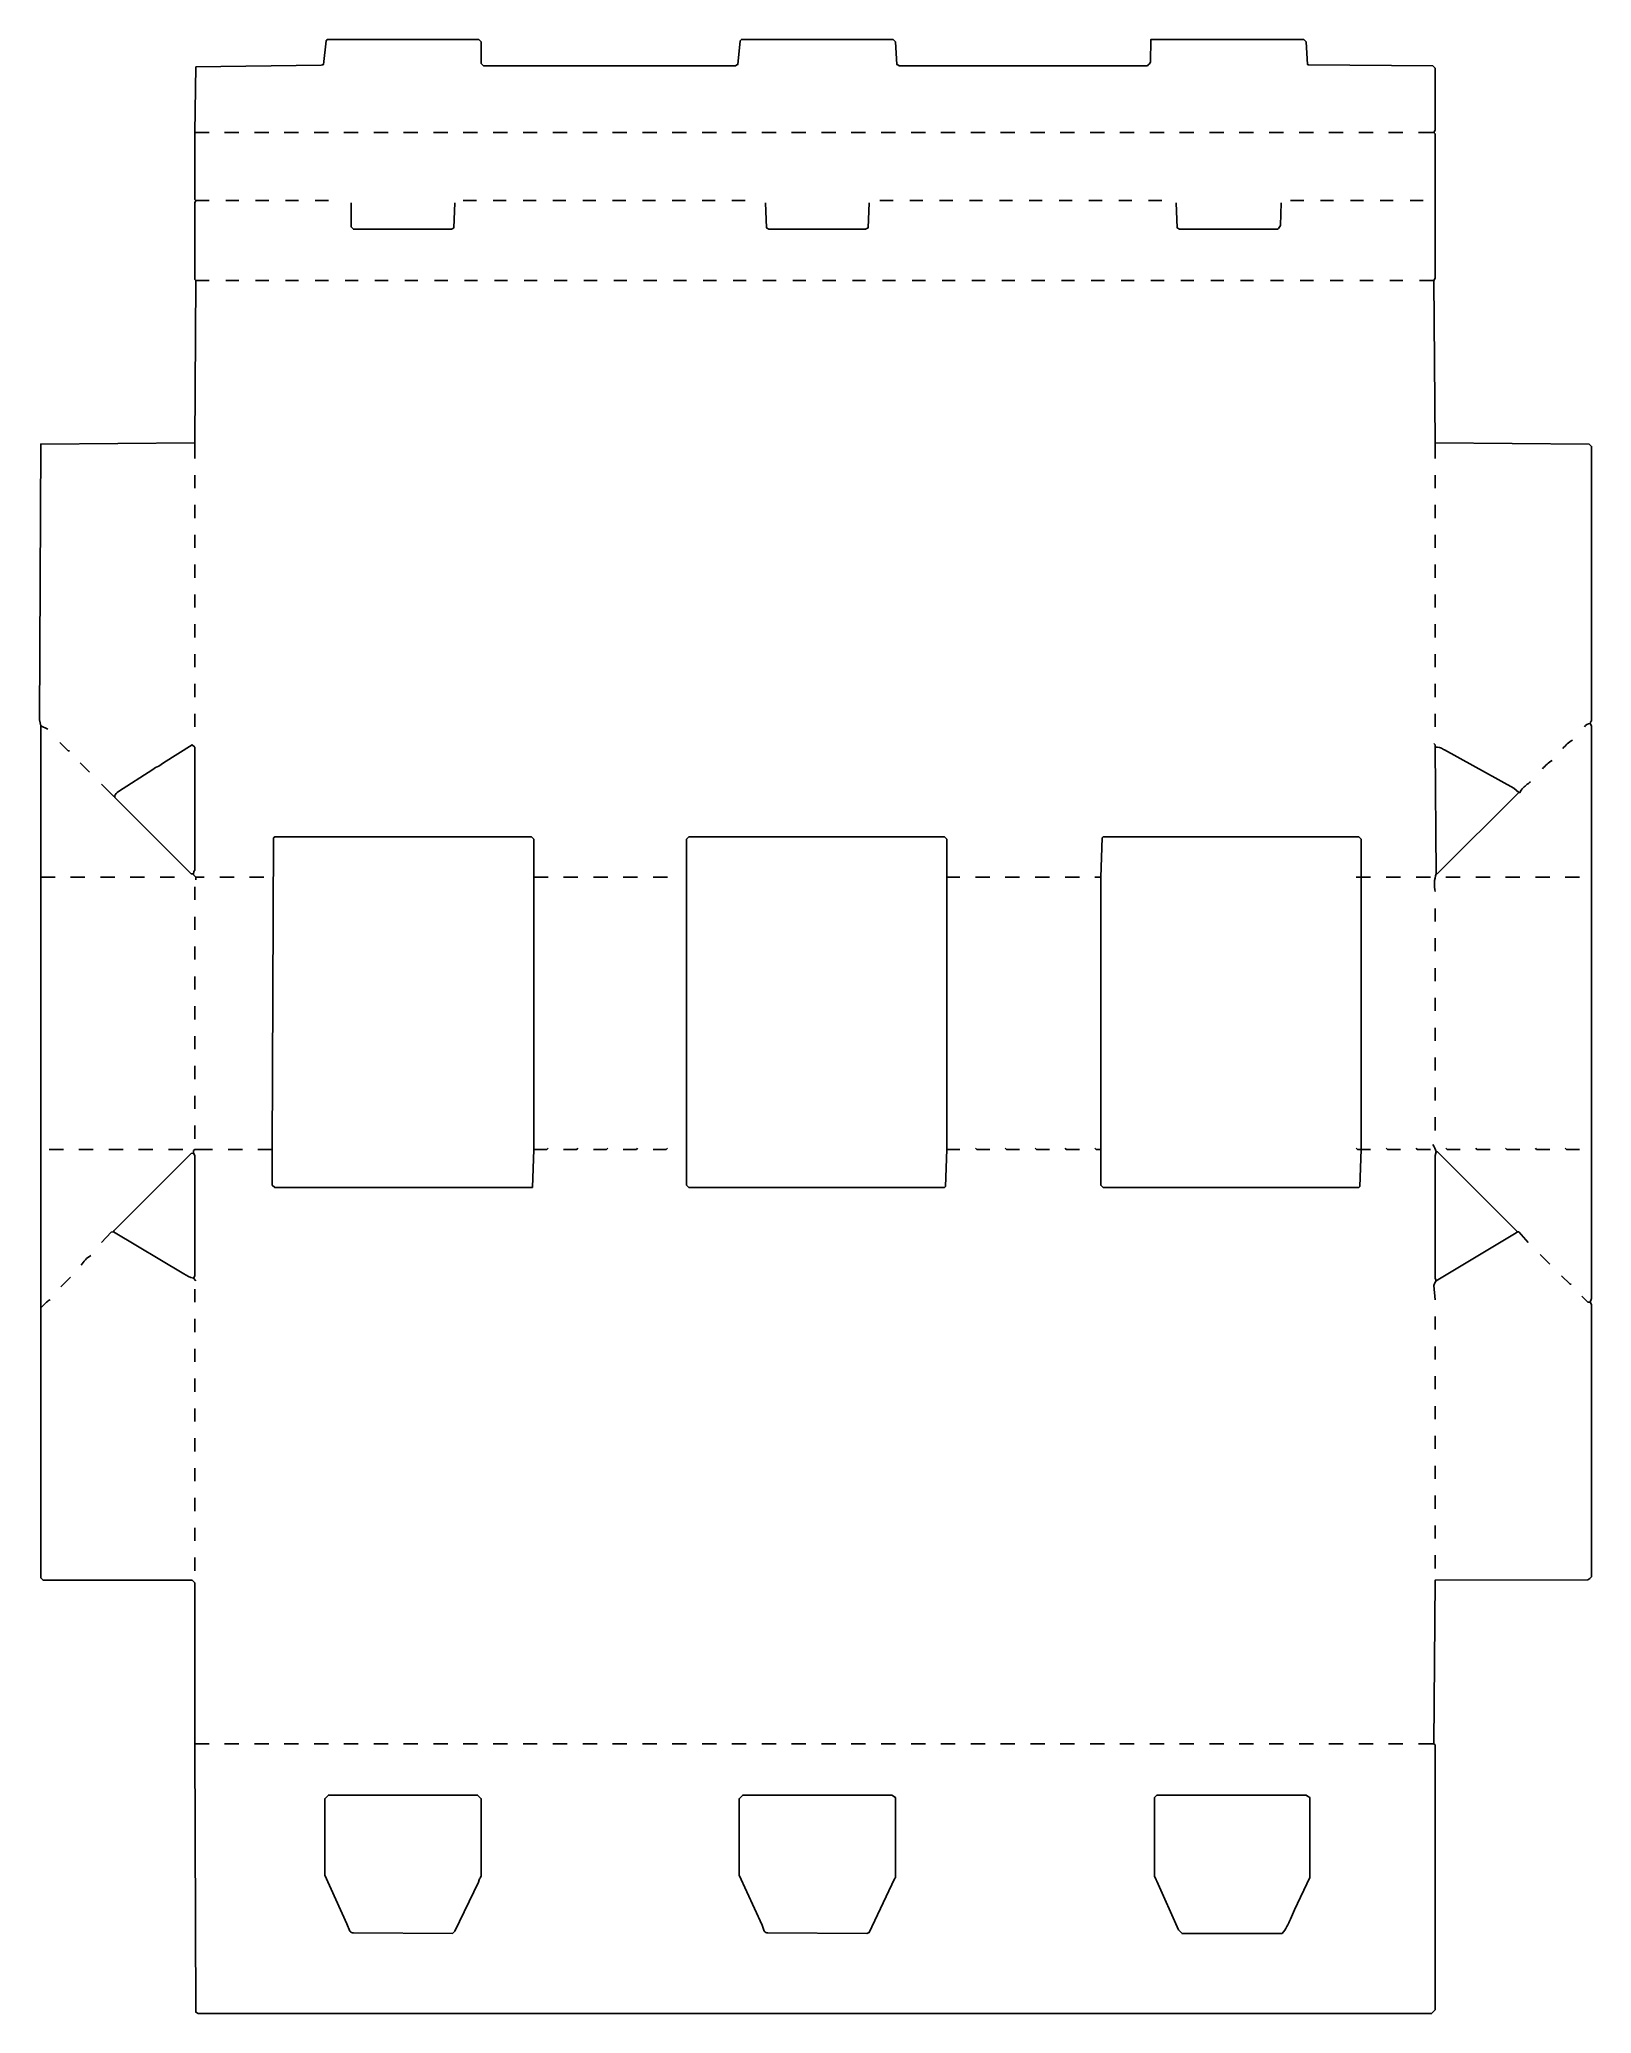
# Model space of a CAD drawing. Extents: x 67 to 1367, y 85 to 1739.
import ezdxf

# ---------------------------------------------------------------- set-up
doc = ezdxf.new("R2010")
doc.units = 0
doc.layers.get('0').update_dxf_attribs({"linetype": 'CONTINUOUS'})

msp = doc.modelspace()

# ---------------------------------------------------------------- linework, layer by layer
at = {"color": 250, "linetype": 'CONTINUOUS'}
for points in [[(197, 1388), (197, 1401), (198, 1537), (197, 1538), (197, 1602), (198, 1604), (197, 1605), (197, 1661), (198, 1716), (302.99528, 1717.49519), (304.1, 1717.7), (305.01096, 1718.10411), (307, 1738), (308, 1739), (435, 1739), (437, 1737), (437, 1719), (439, 1717), (650, 1717), (651.1, 1717.7), (652.01096, 1718.10411), (654, 1738), (655, 1739), (782, 1739), (784, 1737), (784.98904, 1718.10411), (785.9, 1717.7), (787, 1717), (995, 1717, 0.085644), (997.52619, 1720.02369), (998, 1739), (1126, 1739), (1128, 1737), (1128.98904, 1718.10411), (1129.9, 1717.7), (1234, 1717), (1236, 1715), (1236, 1663), (1235, 1661), (1236, 1660), (1236, 1539), (1235, 1537), (1236, 1401), (1236, 1388)], [(1019, 1602), (1019.99101, 1581.09438), (1022, 1580), (1104, 1580, 0.085644), (1106.52618, 1583.02369), (1107, 1602)], [(197, 1401), (68, 1400), (67, 1169), (68, 1164), (68, 1037), (68, 677), (68, 450), (70, 448), (195, 448), (197, 446), (197, 311), (197.99992, 86.00889), (200, 85), (1233, 85), (1235, 87), (1236, 88), (1236, 310), (1235, 311), (1236, 448), (1363.99615, 448.49609, 0.113479), (1367, 451), (1367, 679), (1366, 681), (1367, 684), (1367, 1164), (1366, 1166), (1366.2, 1166.9), (1367, 1168), (1367, 1398), (1365, 1400), (1236, 1401)], [(1361, 1163, -0.216752), (1366, 1166)], [(196, 1040), (196.3, 1041.9), (197, 1043), (197, 1146), (195, 1148), (171, 1133), (167, 1130, 0.129316), (161.9, 1127.2), (133.1, 1108.8, 0.215057), (130, 1105)], [(1236, 1025, -0.143881), (1237, 1040), (1236, 1146), (1236, 1148), (1235, 1149)], [(1306, 1108), (1301.80488, 1111.7561), (1243.84615, 1143.76923), (1243.1, 1144.2, 0.198328), (1236, 1146)], [(1343, 1145, -0.071068), (1351, 1152)], [(1326, 1128, -0.071068), (1334, 1135)], [(1237, 1040), (1237.9, 1040.2), (1306, 1108), (1307, 1108), (1308.2, 1109.9), (1309, 1111, -0.071068), (1316, 1117)], [(1236, 683), (1235, 695), (1235.8, 697.1), (1237, 699), (1236, 701), (1236, 804), (1237, 807, 0.085094), (1234, 813)], [(196, 701, -0.066582), (187.9, 704.8), (129, 740)], [(102, 712, -0.136591), (110, 720)], [(68, 677), (68.9, 677.2), (73, 681, -0.184026), (76, 683)], [(413, 152), (415, 154), (434.7, 195.1), (435.3, 196.9, -0.089945), (437, 200), (437, 265), (434, 268), (309, 268), (307, 266), (306, 265), (306, 201), (324.3, 160.1), (327, 154, 0.214828), (330.00588, 152.49398), (413, 152)], [(760, 152), (762, 153), (783.2, 197.9), (784, 199), (784, 266), (781, 268), (656, 268), (653, 265), (653, 201), (672.2, 159.1), (674, 154, 0.214828), (677.00588, 152.49398), (760, 152)], [(1108, 152, 0.065451), (1114.8, 164.1), (1118.3, 171.9), (1131, 199), (1131, 266), (1129.1, 267.2), (1128, 268), (1003, 268), (1001, 266), (1001, 200), (1002.3, 197.1), (1002.8, 195.9), (1021, 155), (1024, 152), (1108, 152)]]:
    msp.add_lwpolyline(points, format="xyb", dxfattribs=at)
for points in [[(197, 1661), (209, 1661)], [(222, 1661), (234, 1661)], [(247, 1661), (259, 1661)], [(272, 1661), (284, 1661)], [(297, 1661), (309, 1661)], [(322, 1661), (334, 1661)], [(347, 1661), (359, 1661)], [(372, 1661), (384, 1661)], [(397, 1661), (409, 1661)], [(422, 1661), (434, 1661)], [(447, 1661), (459, 1661)], [(472, 1661), (484, 1661)], [(497, 1661), (509, 1661)], [(522, 1661), (534, 1661)], [(547, 1661), (559, 1661)], [(572, 1661), (584, 1661)], [(597, 1661), (609, 1661)], [(622, 1661), (634, 1661)], [(647, 1661), (659, 1661)], [(672, 1661), (684, 1661)], [(697, 1661), (709, 1661)], [(722, 1661), (734, 1661)], [(747, 1661), (759, 1661)], [(772, 1661), (784, 1661)], [(797, 1661), (809, 1661)], [(822, 1661), (834, 1661)], [(847, 1661), (859, 1661)], [(872, 1661), (884, 1661)], [(897, 1661), (909, 1661)], [(922, 1661), (934, 1661)], [(947, 1661), (959, 1661)], [(972, 1661), (984, 1661)], [(997, 1661), (1009, 1661)], [(1022, 1661), (1034, 1661)], [(1047, 1661), (1059, 1661)], [(1072, 1661), (1084, 1661)], [(1097, 1661), (1109, 1661)], [(1122, 1661), (1134, 1661)], [(1147, 1661), (1159, 1661)], [(1172, 1661), (1184, 1661)], [(1197, 1661), (1209, 1661)], [(1222, 1661), (1235, 1661)], [(198, 1604), (209, 1604)], [(223, 1604), (234, 1604)], [(248, 1604), (259, 1604)], [(273, 1604), (284, 1604)], [(298, 1604), (309, 1604)], [(328, 1602), (328, 1582), (330, 1580), (412, 1580), (413.1, 1580.7), (414.00899, 1581.09438), (415, 1602)], [(422, 1604), (433, 1604)], [(447, 1604), (458, 1604)], [(472, 1604), (483, 1604)], [(497, 1604), (508, 1604)], [(522, 1604), (533, 1604)], [(547, 1604), (558, 1604)], [(572, 1604), (583, 1604)], [(597, 1604), (608, 1604)], [(622, 1604), (633, 1604)], [(647, 1604), (658, 1604)], [(675, 1602), (675.99101, 1581.09438), (678, 1580), (759, 1580), (760.1, 1580.7), (761.00899, 1581.09438), (762, 1602)], [(771, 1604), (782, 1604)], [(796, 1604), (807, 1604)], [(821, 1604), (832, 1604)], [(846, 1604), (857, 1604)], [(871, 1604), (882, 1604)], [(896, 1604), (907, 1604)], [(921, 1604), (932, 1604)], [(946, 1604), (957, 1604)], [(971, 1604), (982, 1604)], [(996, 1604), (1007, 1604)], [(1115, 1604), (1126, 1604)], [(1140, 1604), (1151, 1604)], [(1165, 1604), (1176, 1604)], [(1190, 1604), (1201, 1604)], [(1215, 1604), (1226, 1604)], [(198, 1537), (209, 1537)], [(223, 1537), (234, 1537)], [(248, 1537), (259, 1537)], [(273, 1537), (284, 1537)], [(298, 1537), (309, 1537)], [(323, 1537), (334, 1537)], [(348, 1537), (359, 1537)], [(373, 1537), (384, 1537)], [(398, 1537), (409, 1537)], [(423, 1537), (434, 1537)], [(448, 1537), (459, 1537)], [(473, 1537), (484, 1537)], [(498, 1537), (509, 1537)], [(523, 1537), (534, 1537)], [(548, 1537), (559, 1537)], [(573, 1537), (584, 1537)], [(598, 1537), (609, 1537)], [(623, 1537), (634, 1537)], [(648, 1537), (659, 1537)], [(673, 1537), (684, 1537)], [(698, 1537), (709, 1537)], [(723, 1537), (734, 1537)], [(748, 1537), (759, 1537)], [(773, 1537), (784, 1537)], [(798, 1537), (809, 1537)], [(823, 1537), (834, 1537)], [(848, 1537), (859, 1537)], [(873, 1537), (884, 1537)], [(898, 1537), (909, 1537)], [(923, 1537), (934, 1537)], [(948, 1537), (959, 1537)], [(973, 1537), (984, 1537)], [(998, 1537), (1009, 1537)], [(1023, 1537), (1034, 1537)], [(1048, 1537), (1059, 1537)], [(1073, 1537), (1084, 1537)], [(1098, 1537), (1109, 1537)], [(1123, 1537), (1134, 1537)], [(1148, 1537), (1159, 1537)], [(1173, 1537), (1184, 1537)], [(1198, 1537), (1209, 1537)], [(1223, 1537), (1235, 1537)], [(197, 1363), (197, 1374)], [(1236, 1363), (1236, 1374)], [(197, 1338), (197, 1349)], [(1236, 1338), (1236, 1349)], [(197, 1313), (197, 1324)], [(1236, 1313), (1236, 1324)], [(197, 1288), (197, 1299)], [(1236, 1288), (1236, 1299)], [(197, 1263), (197, 1274)], [(1236, 1263), (1236, 1274)], [(197, 1238), (197, 1249)], [(1236, 1238), (1236, 1249)], [(197, 1213), (197, 1224)], [(1236, 1213), (1236, 1224)], [(197, 1188), (197, 1199)], [(1236, 1188), (1236, 1199)], [(74, 1161), (68, 1164)], [(197, 1163), (197, 1174)], [(1236, 1163), (1236, 1174)], [(92, 1143), (91, 1143), (84, 1150)], [(109, 1125), (101, 1133)], [(198, 1035), (198, 1037), (196, 1039), (196, 1040), (194, 1040), (130, 1104), (130, 1105), (129, 1105), (119, 1115)], [(480, 777), (481, 809), (481, 1037), (481, 1069), (479, 1071), (264, 1071), (263, 1070), (262, 809), (262, 779), (264, 777), (480, 777)], [(825, 777), (826, 778), (827, 809), (827, 1037), (827, 1069), (825, 1071), (611, 1071), (609, 1069), (609, 779), (611, 777), (825, 777)], [(1172, 777), (1173, 778), (1174, 809), (1174, 1037), (1174, 1069), (1172, 1071), (958, 1071), (957, 1070), (956, 1037), (956, 809), (956, 779), (958, 777), (1172, 777)], [(68, 1037), (80, 1037)], [(93, 1037), (105, 1037)], [(118, 1037), (130, 1037)], [(143, 1037), (155, 1037)], [(168, 1037), (180, 1037)], [(197, 1018), (197, 1029)], [(198, 1037), (205, 1037)], [(218, 1037), (230, 1037)], [(243, 1037), (255, 1037)], [(481, 1037), (493, 1037)], [(506, 1037), (518, 1037)], [(531, 1037), (543, 1037)], [(556, 1037), (568, 1037)], [(581, 1037), (593, 1037)], [(827, 1037), (838, 1037)], [(851, 1037), (863, 1037)], [(876, 1037), (888, 1037)], [(901, 1037), (913, 1037)], [(926, 1037), (938, 1037)], [(1170, 1037), (1174, 1037), (1182, 1037)], [(1195, 1037), (1207, 1037)], [(1220, 1037), (1232, 1037)], [(1245, 1037), (1257, 1037)], [(1270, 1037), (1282, 1037)], [(1295, 1037), (1307, 1037)], [(1320, 1037), (1332, 1037)], [(1345, 1037), (1357, 1037)], [(1236, 1000), (1236, 1011)], [(197, 993), (197, 1004)], [(197, 968), (197, 979)], [(1236, 975), (1236, 986)], [(1236, 950), (1236, 961)], [(197, 943), (197, 954)], [(197, 918), (197, 929)], [(1236, 925), (1236, 936)], [(1236, 900), (1236, 911)], [(197, 893), (197, 904)], [(197, 868), (197, 879)], [(1236, 875), (1236, 886)], [(1236, 850), (1236, 861)], [(197, 843), (197, 854)], [(197, 818), (197, 829)], [(1236, 825), (1236, 836)], [(119, 731), (127.1, 739.7), (129, 740), (129.2, 740.9), (194.1, 805.7), (196, 806), (196, 808), (197, 809), (212, 809)], [(198, 699), (196, 701), (197, 703), (197, 804), (196, 806)], [(1314, 731), (1306, 740), (1305, 740), (1238, 807), (1237, 807)], [(1237, 699), (1304, 739), (1305, 740)], [(1332, 713), (1324, 721)], [(85, 694), (93, 702)], [(1350, 696), (1349, 696), (1342, 703)], [(197, 681), (197, 692)], [(1366, 681), (1364, 681), (1359, 686)], [(197, 656), (197, 667)], [(1236, 658), (1236, 669)], [(197, 631), (197, 642)], [(1236, 633), (1236, 644)], [(197, 606), (197, 617)], [(1236, 608), (1236, 619)], [(197, 581), (197, 592)], [(1236, 583), (1236, 594)], [(197, 556), (197, 567)], [(1236, 558), (1236, 569)], [(197, 531), (197, 542)], [(1236, 533), (1236, 544)], [(197, 506), (197, 517)], [(1236, 508), (1236, 519)], [(197, 481), (197, 492)], [(1236, 483), (1236, 494)], [(197, 456), (197, 467)], [(1236, 458), (1236, 469)], [(197, 311), (209, 311)], [(222, 311), (234, 311)], [(247, 311), (259, 311)], [(272, 311), (284, 311)], [(297, 311), (309, 311)], [(322, 311), (334, 311)], [(347, 311), (359, 311)], [(372, 311), (384, 311)], [(397, 311), (409, 311)], [(422, 311), (434, 311)], [(447, 311), (459, 311)], [(472, 311), (484, 311)], [(497, 311), (509, 311)], [(522, 311), (534, 311)], [(547, 311), (559, 311)], [(572, 311), (584, 311)], [(597, 311), (609, 311)], [(622, 311), (634, 311)], [(647, 311), (659, 311)], [(672, 311), (684, 311)], [(697, 311), (709, 311)], [(722, 311), (734, 311)], [(747, 311), (759, 311)], [(772, 311), (784, 311)], [(797, 311), (809, 311)], [(822, 311), (834, 311)], [(847, 311), (859, 311)], [(872, 311), (884, 311)], [(897, 311), (909, 311)], [(922, 311), (934, 311)], [(947, 311), (959, 311)], [(972, 311), (984, 311)], [(997, 311), (1009, 311)], [(1022, 311), (1034, 311)], [(1047, 311), (1059, 311)], [(1072, 311), (1084, 311)], [(1097, 311), (1109, 311)], [(1122, 311), (1134, 311)], [(1147, 311), (1159, 311)], [(1172, 311), (1184, 311)], [(1197, 311), (1209, 311)], [(1222, 311), (1235, 311)]]:
    msp.add_lwpolyline(points, dxfattribs=at)
at = {"color": 27, "linetype": 'CONTINUOUS'}
msp.add_lwpolyline([(951, 1037), (956, 1037)], dxfattribs=at)
at = {"color": 251, "linetype": 'CONTINUOUS'}
for points in [[(75, 809), (87, 809)], [(100, 809), (112, 809)], [(125, 809), (137, 809)], [(150, 809), (162, 809)], [(175, 809), (187, 809)], [(225, 809), (237, 809)], [(250, 809), (262, 809)], [(481, 809), (492, 809), (493, 810)], [(827, 809), (838, 809)], [(956, 809), (952, 809), (951, 810)], [(1182, 809), (1174, 809), (1171, 809), (1170, 810)]]:
    msp.add_lwpolyline(points, dxfattribs=at)
at = {"color": 252, "linetype": 'CONTINUOUS'}
for points in [[(506, 809), (517, 809), (518, 810)], [(531, 809), (542, 809), (543, 810)], [(556, 809), (567, 809), (568, 810)], [(581, 809), (592, 809), (593, 810)], [(863, 809), (852, 809), (851, 810)], [(888, 809), (877, 809), (876, 810)], [(913, 809), (902, 809), (901, 810)], [(938, 809), (927, 809), (926, 810)], [(1207, 809), (1196, 809), (1195, 810)], [(1232, 809), (1221, 809), (1220, 810)], [(1257, 809), (1246, 809), (1245, 810)], [(1282, 809), (1271, 809), (1270, 810)], [(1307, 809), (1296, 809), (1295, 810)], [(1332, 809), (1321, 809), (1320, 810)], [(1357, 809), (1346, 809), (1345, 810)]]:
    msp.add_lwpolyline(points, dxfattribs=at)

doc.saveas('drawing.dxf')
